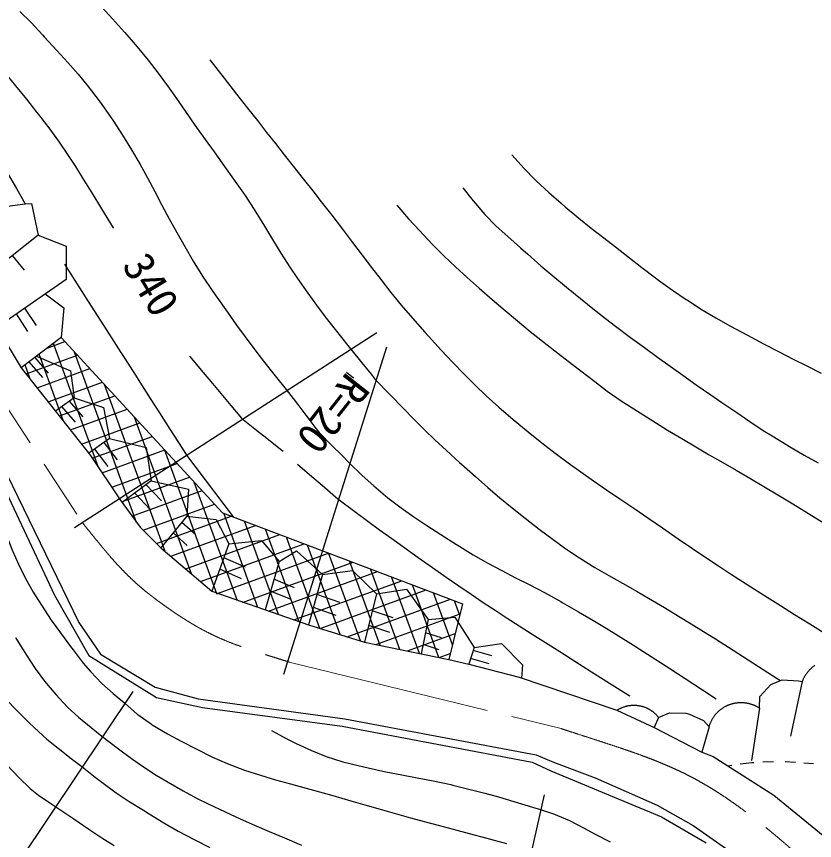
# Model space of a CAD drawing. Units: millimetres, scale not verified. Extents: x 40000 to 680000, y 20000 to 380000.
# Drawn here: x 120350 to 167318, y 290929 to 339416 of the extents above; entities that cross this region are included whole.
import ezdxf
from ezdxf.enums import TextEntityAlignment as Align

# ---------------------------------------------------------------- set-up
doc = ezdxf.new("R2010")
doc.units = ezdxf.units.MM
doc.header["$LTSCALE"] = 1000
doc.linetypes.add('CHAIN', pattern=[18.5, 12, -1.5, 3.5, -1.5])
for name, color, linetype, lineweight in [('M-BGD', 7, 'Continuous', 25), ('M-BMK', 2, 'CHAIN', 13), ('M-BMK-SRVR', 3, 'Continuous', 25), ('M-STR-STRC', 7, 'Continuous', 25)]:
    doc.layers.add(name, color=color, linetype=linetype, lineweight=lineweight)
doc.styles.add('ＭＳ ゴシック', font='')
doc.styles.get('ＭＳ ゴシック').set_extended_font_data('MS Gothic')

msp = doc.modelspace()

# ---------------------------------------------------------------- linework, layer by layer
at = {"layer": 'M-BGD'}
for p, q in [((119533, 328225), (120871, 328401)), ((120871, 328401), (121228, 328411)), ((121228, 328411), (121628, 326552)), ((121628, 326552), (117755, 323483)), ((121628, 326552), (123277, 325903)), ((123277, 325903), (123277, 323944)), ((120819, 324489), (120124, 325361)), ((123277, 323944), (119195, 321113)), ((122044, 323089), (123132, 322278)), ((121521, 321224), (120847, 322259)), ((123132, 322278), (122980, 320532)), ((121026, 320881), (120352, 321915)), ((119195, 321113), (120634, 318742)), ((122980, 320532), (120634, 318742)), ((122980, 320532), (132480, 310210)), ((122163, 319909), (123205, 320288)), ((125179, 312880), (122521, 320182)), ((123126, 315596), (121688, 319547)), ((127423, 309638), (123771, 319673)), ((120913, 318390), (123939, 319491)), ((121908, 318171), (121105, 319101)), ((122244, 318427), (121441, 319358)), ((121534, 319429), (123539, 318558)), ((120634, 318742), (124715, 313590)), ((121158, 318081), (120856, 318911)), ((121568, 317564), (124672, 318694)), ((123539, 318558), (123749, 316969)), ((139769, 318488), (140192, 318149)), ((122222, 316738), (125406, 317897)), ((129108, 307933), (125531, 317760)), ((123749, 316969), (122649, 316198)), ((122876, 315912), (126140, 317099)), ((124275, 315859), (123469, 316773)), ((123749, 316969), (125473, 316415)), ((123827, 315545), (123021, 316459)), ((123531, 315086), (126873, 316302)), ((125473, 316415), (125833, 314586)), ((130650, 306620), (127291, 315848)), ((124185, 314260), (127607, 315505)), ((124813, 313424), (128340, 314708)), ((125833, 314586), (124616, 313716)), ((126294, 313336), (125506, 314352)), ((125833, 314586), (127978, 314052)), ((125749, 312946), (124962, 313963)), ((125389, 312569), (129074, 313911)), ((127978, 314052), (128270, 312085)), ((132144, 305440), (129052, 313935)), ((124715, 313590), (126458, 310970)), ((130361, 313605), (133094, 309977)), ((125964, 311715), (129808, 313114)), ((119787, 312477), (124021, 303756)), ((126540, 310860), (130541, 312316)), ((119449, 312053), (122581, 305365)), ((128270, 312085), (126575, 310809)), ((128887, 310913), (127980, 311866)), ((128270, 312085), (130474, 311609)), ((133353, 305040), (130812, 312022)), ((127148, 310017), (131275, 311519)), ((128216, 310408), (127310, 311362)), ((130474, 311609), (130384, 310012)), ((126458, 310970), (127621, 309365)), ((127799, 309190), (132009, 310722)), ((128587, 308413), (132992, 310016)), ((130384, 310012), (128851, 308153)), ((130384, 310012), (132093, 309810)), ((132480, 310210), (146608, 304858)), ((134563, 304640), (132545, 310185)), ((127621, 309365), (128851, 308153)), ((129433, 307656), (134425, 309473)), ((130898, 308909), (130079, 309643)), ((132093, 309810), (132857, 308394)), ((135778, 304225), (133779, 309718)), ((130393, 308297), (129574, 309031)), ((130308, 306911), (135857, 308930)), ((136997, 303801), (135014, 309250)), ((131184, 306165), (137290, 308388)), ((132857, 308394), (131852, 305592)), ((132857, 308394), (134768, 308573)), ((134768, 308573), (135803, 307337)), ((138204, 303409), (136248, 308782)), ((128851, 308153), (131852, 305592)), ((135803, 307337), (136837, 307966)), ((136837, 307966), (138366, 306572)), ((139402, 303042), (137482, 308315)), ((132128, 305445), (138723, 307845)), ((133830, 307005), (132560, 307564)), ((140599, 302676), (138717, 307847)), ((133661, 304938), (140156, 307302)), ((135803, 307337), (134990, 304500)), ((141759, 302412), (139951, 307380)), ((133587, 306329), (132317, 306889)), ((135189, 304430), (141588, 306760)), ((138366, 306572), (137536, 303613)), ((138366, 306572), (140120, 306820)), ((140120, 306820), (141536, 305448)), ((142910, 302175), (141185, 306912)), ((144060, 301937), (142420, 306445)), ((136708, 305806), (135505, 306299)), ((136683, 303910), (143021, 306217)), ((145211, 301700), (143654, 305977)), ((131852, 305592), (137536, 303613)), ((136509, 305112), (135306, 305606)), ((138218, 303405), (144454, 305674)), ((141536, 305448), (143312, 305718)), ((143312, 305718), (144589, 303934)), ((146006, 302439), (144889, 305510)), ((122581, 305365), (124613, 301809)), ((139378, 304934), (138036, 305396)), ((139806, 302918), (145887, 305132)), ((141536, 305448), (140841, 302601)), ((146438, 304176), (146123, 305042)), ((139167, 304179), (137825, 304642)), ((146608, 304858), (145792, 301580)), ((142526, 304034), (141291, 304444)), ((141491, 302467), (146463, 304277)), ((144589, 303934), (146149, 304079)), ((146149, 304079), (147284, 302281)), ((124021, 303756), (125291, 301893)), ((137536, 303613), (140841, 302601)), ((142316, 303176), (141082, 303586)), ((144589, 303934), (144162, 301916)), ((143357, 302082), (146172, 303107)), ((145366, 302850), (144424, 303156)), ((140841, 302601), (145792, 301580)), ((145219, 302153), (144277, 302459)), ((147284, 302281), (146965, 301301)), ((148319, 301801), (147231, 302117)), ((147284, 302281), (148903, 302530)), ((148903, 302530), (150124, 301266)), ((124613, 301809), (128593, 299353)), ((125291, 301893), (128508, 299946)), ((145223, 301697), (145881, 301937)), ((148164, 301324), (147076, 301640)), ((145792, 301580), (146965, 301301)), ((146965, 301301), (149929, 300539)), ((150124, 301266), (150075, 300489)), ((149929, 300539), (155686, 298591)), ((165931, 297067), (166608, 300285)), ((128508, 299946), (131048, 299269)), ((128593, 299353), (131302, 298761)), ((131048, 299269), (139684, 298083)), ((131302, 298761), (139515, 297660)), ((164078, 298720), (163613, 295636)), ((155686, 298591), (157887, 297575)), ((139684, 298083), (150945, 295967)), ((158141, 298168), (157887, 297575)), ((139515, 297660), (150691, 295543)), ((157887, 297575), (160681, 296136)), ((161115, 297623), (160681, 296136)), ((150945, 295967), (151961, 295543)), ((160681, 296136), (161359, 295882)), ((161359, 295882), (164915, 293596)), ((150691, 295543), (151791, 295035)), ((151961, 295543), (154416, 294612)), ((162225, 295325), (162450, 295365)), ((164269, 295566), (164908, 295587)), ((165598, 295574), (166197, 295540)), ((166687, 295505), (167266, 295464)), ((151791, 295035), (158311, 292326)), ((154416, 294612), (158057, 293003)), ((164915, 293596), (168047, 291056)), ((158057, 293003), (160173, 291818)), ((158311, 292326), (160935, 290802)), ((160173, 291818), (163814, 289278))]:
    msp.add_line(p, q, dxfattribs=at)
for points in [[(125380, 339972), (126009, 339281), (126712, 338489), (126730, 338469), (127460, 337629), (128106, 336837), (128692, 336077), (129238, 335332), (129765, 334586), (130295, 333822), (130849, 333024), (131449, 332174), (131979, 331442), (132595, 330598), (133132, 329847), (133702, 329023), (133842, 328817), (134440, 327907), (134951, 327079), (135423, 326291), (135903, 325497), (136440, 324656), (136890, 323991), (137492, 323136), (138010, 322422), (138524, 321742), (139110, 320990), (139849, 320060), (140023, 319843)], [(109208, 339826), (110168, 339343), (110220, 339316), (111114, 338847), (111941, 338359), (112167, 338215), (112974, 337660), (113353, 337369), (114146, 336730), (114851, 336107), (115215, 335760), (115971, 335027), (116626, 334371), (117282, 333664), (117671, 333220), (118344, 332404), (118887, 331677), (119361, 330964), (119830, 330193), (120357, 329288), (120871, 328401)], [(115757, 339819), (116518, 339198), (117078, 338723), (117841, 338028), (118485, 337365), (119110, 336691), (119773, 335955), (120295, 335337), (120933, 334557), (121533, 333795), (121650, 333643), (122305, 332781), (122862, 332014), (123355, 331298), (123817, 330592), (124282, 329850), (124784, 329031), (125356, 328091), (126034, 326986), (126053, 326955)], [(120549, 339707), (121205, 339057), (121899, 338315), (121989, 338215), (122718, 337413), (123368, 336701), (123975, 336015), (124579, 335288), (125215, 334457), (125375, 334236), (126017, 333316), (126594, 332431), (127119, 331576), (127602, 330743), (128055, 329927), (128488, 329121), (128913, 328320), (129341, 327515), (129782, 326702), (130249, 325873), (130752, 325023), (131302, 324145), (131911, 323232), (132149, 322891), (132767, 322015), (133303, 321261), (133805, 320569), (134320, 319880), (134895, 319132), (135578, 318265), (136213, 317472)], [(131725, 336861), (132565, 335789), (133298, 334854), (133944, 334029), (134527, 333286), (135067, 332599), (135585, 331941), (136102, 331284), (136641, 330602), (137221, 329867), (137866, 329052), (138210, 328617), (138902, 327733), (139536, 326906), (140128, 326123), (140694, 325372), (141247, 324640), (141805, 323915), (142383, 323184), (142995, 322436), (143657, 321657), (144386, 320835), (144595, 320605), (145341, 319791), (146022, 319059), (146671, 318383), (147319, 317737), (147997, 317093), (148738, 316425), (149573, 315708), (149590, 315694), (150457, 314977), (151276, 314324), (152059, 313721), (152818, 313157), (153566, 312619), (154314, 312094), (155076, 311570), (155862, 311035), (156687, 310477), (157561, 309882), (158379, 309320), (159299, 308687), (160142, 308112), (160925, 307583), (161665, 307090), (162379, 306621), (163083, 306164), (163795, 305709), (164530, 305243), (165307, 304756), (166142, 304237), (167051, 303674), (168051, 303055)], [(149505, 331273), (150227, 330478), (150866, 329826), (150945, 329749), (151680, 329054), (152401, 328426), (152638, 328225), (153452, 327547), (154179, 326965), (154924, 326382), (155601, 325854), (156423, 325210), (157153, 324644), (157956, 324042), (158141, 323907), (158954, 323319), (159769, 322764), (159835, 322721), (160708, 322163), (161501, 321689), (162375, 321197), (163368, 320656), (164306, 320157), (165200, 319694), (166060, 319258), (166896, 318840), (167718, 318432)], [(146627, 329325), (147219, 328563), (147918, 327755), (148581, 327084), (149260, 326464), (150009, 325808), (150437, 325431), (151217, 324746), (151921, 324148), (152720, 323486), (152723, 323483), (153539, 322812), (154262, 322229), (155014, 321642), (155601, 321197), (156491, 320533), (157304, 319931), (158069, 319372), (158813, 318835), (159566, 318301), (160355, 317750), (161208, 317161), (161867, 316710), (162738, 316112), (163505, 315588), (164302, 315064), (164915, 314678), (165855, 314108), (166712, 313611), (167523, 313155)], [(142732, 328309), (143429, 327509), (144060, 326827), (144817, 326027), (145518, 325321), (146192, 324677), (146868, 324059), (147576, 323436), (148346, 322772), (148997, 322213), (149832, 321507), (150588, 320888), (151309, 320314), (152041, 319745), (152827, 319141), (153569, 318573), (154384, 317932), (155113, 317367), (155940, 316795), (156896, 316183), (157805, 315615), (158674, 315082), (159512, 314579), (160326, 314097), (161124, 313631), (161916, 313171), (162708, 312713), (163508, 312247), (164325, 311768), (165167, 311268), (166041, 310740), (166956, 310177), (167878, 309598)], [(123174, 324838), (123925, 323664), (124573, 322652), (125135, 321772), (125632, 320997), (126079, 320297), (126497, 319645), (126902, 319011), (127313, 318369), (127749, 317688), (128227, 316941), (128765, 316099), (129382, 315135), (130097, 314018), (130361, 313605)], [(140023, 319843), (140674, 319038), (141222, 318361), (141462, 318065)], [(130540, 319419), (131329, 318477), (131882, 317816), (132372, 317231), (132969, 316518), (133588, 315779)], [(141462, 318065), (142360, 317134), (143109, 316360), (143761, 315695), (144367, 315091), (144980, 314501), (145650, 313876), (146430, 313170), (146542, 313069), (147360, 312342), (148098, 311698), (148802, 311101), (149516, 310514), (150286, 309901), (151114, 309259), (151939, 308634), (152690, 308095), (153485, 307566), (154398, 306997), (155219, 306519), (156020, 306070), (156872, 305590), (157549, 305195), (158487, 304635), (159312, 304137), (160062, 303678), (160776, 303236), (161491, 302787), (162246, 302309), (163079, 301779), (164027, 301174), (165129, 300472), (165316, 300353)], [(136213, 317472), (136900, 316576), (137373, 315959), (137988, 315156), (138160, 314932)], [(133588, 315779), (134468, 315081), (135077, 314598), (135893, 313951), (136043, 313831)], [(138160, 314932), (138911, 314181), (139489, 313603), (139938, 313154)], [(136890, 313069), (137742, 312339), (138332, 311834), (139127, 311152), (139261, 311037)], [(139938, 313154), (140689, 312415), (141377, 311799), (142208, 311094), (142983, 310498), (143737, 309970), (144509, 309466), (145333, 308942), (146247, 308354), (146288, 308328), (147221, 307744), (148085, 307249), (148909, 306809), (149723, 306395), (150554, 305974), (151433, 305515), (152389, 304987), (152469, 304941), (153424, 304389), (154278, 303888), (155057, 303421), (155789, 302974), (156501, 302530), (157222, 302073), (157977, 301586), (158796, 301054), (159705, 300460), (160732, 299789), (161528, 299269)], [(118687, 311884), (119113, 310700), (119476, 309682), (119804, 308785), (120125, 307967), (120468, 307184), (120863, 306393), (121338, 305550), (121819, 304772), (122396, 303902), (122932, 303150), (123531, 302348), (123682, 302147), (124282, 301367), (124698, 300877), (125371, 300171), (126038, 299586), (126730, 299015)], [(139261, 311037), (140254, 310288), (141029, 309715), (141715, 309217), (142443, 308694), (143071, 308243), (143985, 307589), (144835, 306987), (145631, 306430), (146386, 305909), (147111, 305416), (147818, 304943), (148518, 304481), (149222, 304022), (149943, 303558), (150691, 303080), (151480, 302580), (152319, 302049), (153220, 301480), (154196, 300864), (155258, 300193), (156417, 299458), (156448, 299438)], [(120295, 302881), (120380, 302740), (120933, 301834), (121444, 301052), (122002, 300302), (122666, 299523), (123361, 298783), (123995, 298189), (124737, 297574), (125375, 297067)], [(166608, 300285), (166619, 300315), (166630, 300345), (166641, 300376), (166653, 300405), (166666, 300435), (166679, 300465), (166693, 300494), (166707, 300523), (166722, 300551), (166737, 300580), (166753, 300608), (166769, 300636), (166786, 300663), (166803, 300691), (166821, 300718), (166839, 300744), (166858, 300771), (166877, 300797), (166896, 300822), (166916, 300848), (166937, 300873), (166958, 300897), (166979, 300922), (167001, 300945), (167023, 300969), (167045, 300992), (167068, 301015), (167092, 301037), (167115, 301059), (167139, 301080), (167164, 301101), (167189, 301122), (167214, 301142), (167239, 301161), (167265, 301181), (167292, 301199), (167318, 301218), (167345, 301236)], [(164078, 298720), (164106, 299409), (164739, 300108), (165418, 300381), (166384, 300328), (166608, 300285)], [(119703, 299269), (120403, 298532), (121080, 297872), (121396, 297575), (122142, 296902), (122801, 296358), (123573, 295761), (124190, 295289)], [(126730, 299015), (127473, 298352), (127492, 298337), (128304, 297766), (128339, 297745), (129230, 297215), (130041, 296772), (130963, 296305), (131853, 295854), (132741, 295459), (133770, 295078), (134708, 294768), (135598, 294505), (136481, 294263), (137401, 294017), (138399, 293742), (138968, 293578), (140034, 293266), (140998, 292986), (141886, 292732), (142723, 292496), (143532, 292272), (144339, 292051), (145168, 291826), (146044, 291592), (146991, 291339), (148034, 291062), (149198, 290753)], [(155686, 298591), (155713, 298609), (155741, 298626), (155768, 298643), (155796, 298659), (155824, 298674), (155853, 298689), (155882, 298704), (155911, 298718), (155940, 298732), (155970, 298745), (156000, 298757), (156030, 298769), (156060, 298780), (156090, 298791), (156121, 298802), (156151, 298811), (156182, 298821), (156214, 298829), (156245, 298838), (156276, 298845), (156308, 298852), (156339, 298859), (156371, 298865), (156403, 298870), (156435, 298875), (156467, 298879), (156499, 298883), (156531, 298886), (156563, 298888), (156595, 298890), (156628, 298892), (156660, 298892), (156692, 298893), (156725, 298892), (156757, 298891), (156789, 298890), (156821, 298888), (156854, 298885), (156886, 298882), (156918, 298878), (156950, 298874), (156982, 298869), (157013, 298863), (157045, 298857), (157077, 298851), (157108, 298844), (157140, 298836), (157171, 298827), (157202, 298819), (157233, 298809), (157263, 298799), (157294, 298789), (157324, 298778), (157355, 298766), (157384, 298754), (157414, 298742), (157444, 298728), (157473, 298715), (157502, 298701), (157531, 298686), (157559, 298671), (157587, 298655), (157615, 298639), (157643, 298622), (157670, 298605), (157697, 298587), (157724, 298569), (157750, 298550), (157776, 298531), (157802, 298512), (157828, 298492), (157853, 298471), (157877, 298450), (157901, 298429), (157925, 298407), (157949, 298385), (157972, 298363), (157994, 298340), (158017, 298316), (158039, 298292), (158060, 298268), (158081, 298244), (158102, 298219), (158122, 298194), (158141, 298168)], [(161115, 297623), (161125, 297656), (161135, 297689), (161145, 297722), (161157, 297755), (161168, 297787), (161181, 297819), (161194, 297851), (161207, 297883), (161221, 297914), (161236, 297945), (161251, 297976), (161267, 298007), (161283, 298037), (161300, 298067), (161317, 298097), (161335, 298127), (161353, 298156), (161372, 298185), (161391, 298213), (161411, 298241), (161432, 298269), (161452, 298296), (161474, 298323), (161496, 298350), (161518, 298376), (161541, 298402), (161564, 298428), (161587, 298453), (161611, 298477), (161636, 298502), (161661, 298525), (161686, 298549), (161712, 298572), (161738, 298594), (161765, 298616), (161792, 298637), (161819, 298658), (161847, 298679), (161875, 298699), (161903, 298718), (161932, 298737), (161961, 298756), (161990, 298774), (162020, 298791), (162050, 298808), (162080, 298825), (162111, 298841), (162142, 298856), (162173, 298871), (162204, 298885), (162236, 298898), (162267, 298912), (162300, 298924), (162332, 298936), (162364, 298947), (162397, 298958), (162430, 298968), (162463, 298978), (162496, 298987), (162530, 298996), (162563, 299004), (162597, 299011), (162631, 299018), (162664, 299024), (162698, 299029), (162733, 299034), (162767, 299038), (162801, 299042), (162835, 299045), (162870, 299047), (162904, 299049), (162938, 299051), (162973, 299051), (163007, 299051), (163042, 299051), (163076, 299049), (163111, 299048), (163145, 299045), (163179, 299042), (163213, 299039), (163248, 299034), (163282, 299030), (163316, 299024), (163350, 299018), (163383, 299011), (163417, 299004), (163451, 298996), (163484, 298988), (163517, 298979), (163550, 298969), (163583, 298959), (163616, 298948), (163648, 298937), (163681, 298925), (163713, 298913), (163745, 298900), (163776, 298886), (163808, 298872), (163839, 298857), (163870, 298842), (163900, 298826), (163931, 298810), (163961, 298793), (163990, 298776), (164020, 298758), (164049, 298739), (164078, 298720)], [(158141, 298168), (158791, 298447), (159744, 298428), (159957, 298373), (160778, 297987), (161115, 297623)], [(135366, 297406), (136262, 296914), (136805, 296644), (137710, 296226), (138583, 295882), (139554, 295568), (140460, 295342), (141039, 295205), (142094, 294967), (143035, 294785), (143937, 294622), (144871, 294444), (145911, 294218), (146034, 294189), (147052, 293940), (147909, 293717), (148726, 293490), (149624, 293226), (150724, 292893), (151199, 292749)], [(125375, 297067), (126353, 296328), (127126, 295751), (127824, 295258), (128580, 294770), (129270, 294358), (130162, 293847), (130982, 293411), (131641, 293088), (132631, 292620), (133522, 292210), (134366, 291833), (135213, 291465), (136115, 291084), (137124, 290665)], [(119787, 295374), (120487, 294630), (121157, 293986), (121650, 293596), (122431, 293060), (122666, 292919)], [(124190, 295289), (124978, 294658), (125375, 294358), (126223, 293742), (126992, 293230), (127825, 292708), (128169, 292495), (129014, 291963), (129863, 291479), (130841, 290975), (131728, 290527)], [(162949, 295442), (163630, 295515), (163739, 295526)], [(122666, 292919), (123717, 292200), (124602, 291601), (125378, 291088), (126105, 290628)], [(151199, 292749), (151961, 292495), (152905, 292100), (153727, 291674), (154416, 291310), (155289, 290845)]]:
    msp.add_lwpolyline(points, dxfattribs=at)
at = {"layer": 'M-BMK'}
for p, q in [((114585, 324360), (124254, 309602)), ((136399, 301433), (152401, 297516))]:
    msp.add_line(p, q, dxfattribs=at)
for points, knots in [([(124254, 309602), (126237, 307130), (127073, 306127), (129394, 304517), (131850, 302813), (133194, 302424), (136399, 301433)], [0, 0, 0, 0, 1, 1, 1, 2, 2, 2, 2]), ([(152401, 297516), (157540, 295825), (159784, 295298), (163600, 292362), (166382, 290222), (167800, 288769), (169911, 285965), (172611, 282378), (173226, 280245), (174722, 275715)], [0, 0, 0, 0, 1, 1, 1, 2, 2, 2, 3, 3, 3, 3])]:
    msp.add_open_spline(points, degree=3, knots=knots, dxfattribs=at)
at = {"layer": 'M-BMK-SRVR'}
for p, q in [((123771, 309352), (141549, 320825)), ((136077, 300710), (142138, 319984)), ((151415, 293608), (145498, 267617))]:
    msp.add_line(p, q, dxfattribs=at)
at = {"layer": 'M-STR-STRC'}
msp.add_line((117204, 284757), (127210, 299695), dxfattribs=at)

# ---------------------------------------------------------------- texts
at = {"layer": 'M-BGD', "style": 'ＭＳ ゴシック'}
msp.add_text('340', height=1833, rotation=301.122, dxfattribs=at).set_placement((127022, 322887), align=Align.BOTTOM_CENTER)
at = {"layer": 'M-BMK-SRVR', "style": 'ＭＳ ゴシック'}
msp.add_text('R=20', height=1833, rotation=231.886, dxfattribs=at).set_placement((137834, 316936), align=Align.BOTTOM_CENTER)

doc.saveas('drawing.dxf')
